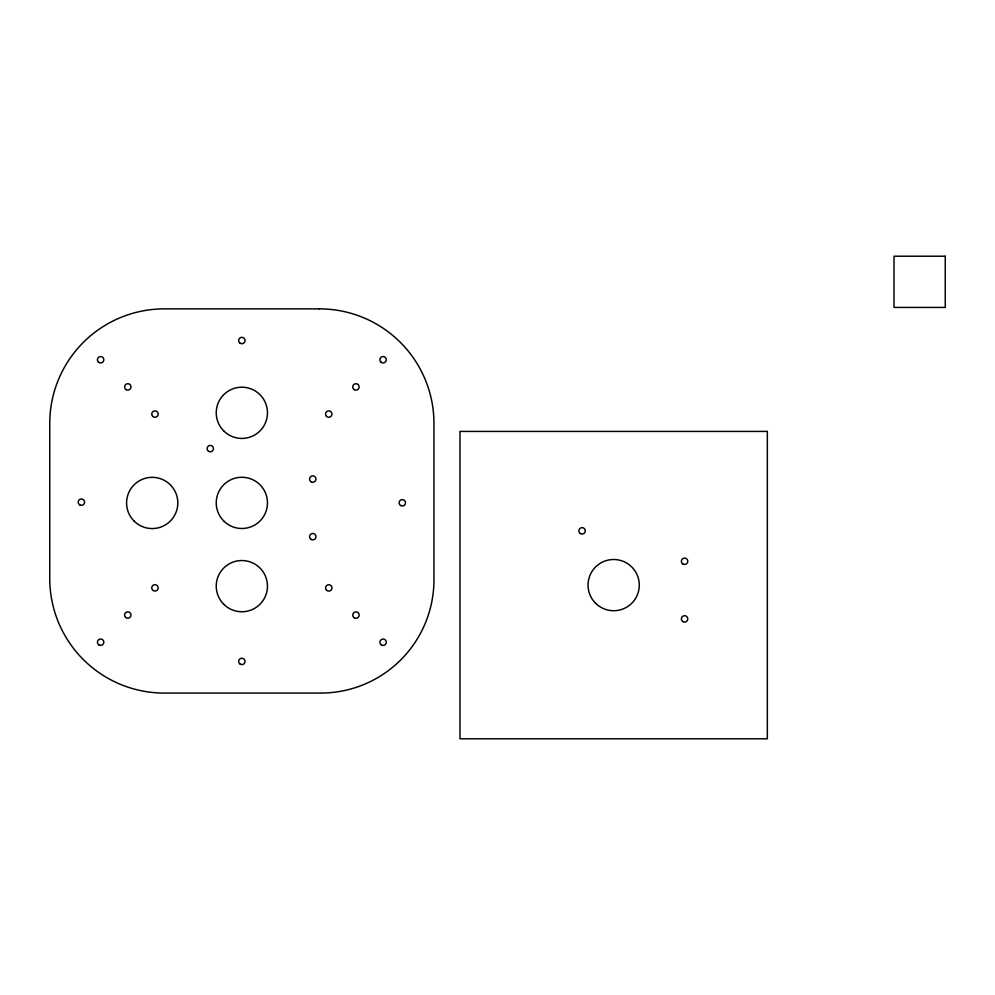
<?xml version="1.0" encoding="UTF-8"?>
<svg xmlns="http://www.w3.org/2000/svg" width="995" height="995" viewBox="0 0 995 995"><rect width="100%" height="100%" fill="white"/><g stroke="black" fill="none" stroke-linecap="round" stroke-linejoin="round"><path stroke-width="1.49" d="M945.25 256.212L894.02 256.212L894.02 307.43L945.25 307.43L945.25 256.212M319.407 308.873L164.299 308.873A114.549 114.549 0 0 0 49.75 423.422L49.75 578.53A114.549 114.549 0 0 0 164.299 693.08L320.651 693.08A113.318 113.318 0 0 0 433.957 579.762L433.957 423.422A114.549 114.549 0 0 0 319.407 308.873M767.344 431.42L459.976 431.42L459.976 738.787L767.344 738.787L767.344 431.42M326.522 590.172A3.196 3.196 0 0 0 331.882 588.729A3.196 3.196 0 0 0 327.952 584.811A3.196 3.196 0 0 0 326.522 590.172M381.52 645.009A3.196 3.196 0 0 0 386.321 642.235A3.196 3.196 0 0 0 381.52 639.462A3.196 3.196 0 0 0 381.52 645.009M223.751 521.007A25.609 25.609 0 0 0 266.598 509.502A25.609 25.609 0 0 0 235.206 478.147A25.609 25.609 0 0 0 223.751 521.007M223.751 430.935A25.609 25.609 0 0 0 266.598 419.43A25.609 25.609 0 0 0 235.206 388.075A25.609 25.609 0 0 0 223.751 430.935M354.319 389.679A3.196 3.196 0 0 0 359.12 386.906A3.196 3.196 0 0 0 354.319 384.132A3.196 3.196 0 0 0 354.319 389.679M126.191 389.679A3.196 3.196 0 0 0 130.992 386.906A3.196 3.196 0 0 0 126.191 384.132A3.196 3.196 0 0 0 126.191 389.679M152.695 416.345A3.196 3.196 0 0 0 158.056 414.903A3.196 3.196 0 0 0 154.125 410.985A3.196 3.196 0 0 0 152.695 416.345M311.174 539.452A3.196 3.196 0 0 0 315.975 536.678A3.196 3.196 0 0 0 311.174 533.905A3.196 3.196 0 0 0 311.174 539.452M326.484 416.345A3.196 3.196 0 0 0 331.845 414.903A3.196 3.196 0 0 0 327.927 410.985A3.196 3.196 0 0 0 326.484 416.345M98.356 362.006A3.196 3.196 0 0 0 103.716 360.576A3.196 3.196 0 0 0 99.798 356.645A3.196 3.196 0 0 0 98.356 362.006M240.255 343.3A3.196 3.196 0 0 0 245.056 340.526A3.196 3.196 0 0 0 240.255 337.753A3.196 3.196 0 0 0 240.255 343.3M354.357 617.845A3.196 3.196 0 0 0 359.158 615.072A3.196 3.196 0 0 0 354.357 612.298A3.196 3.196 0 0 0 354.357 617.845M152.695 590.135A3.196 3.196 0 0 0 158.056 588.704A3.196 3.196 0 0 0 154.125 584.774A3.196 3.196 0 0 0 152.695 590.135M125.532 617.298A3.196 3.196 0 0 0 130.88 615.868A3.196 3.196 0 0 0 126.962 611.95A3.196 3.196 0 0 0 125.532 617.298M240.255 664.2A3.196 3.196 0 0 0 245.056 661.426A3.196 3.196 0 0 0 240.255 658.665A3.196 3.196 0 0 0 240.255 664.2M311.174 481.816A3.196 3.196 0 0 0 315.975 479.043A3.196 3.196 0 0 0 311.174 476.269A3.196 3.196 0 0 0 311.174 481.816M99.027 644.984A3.196 3.196 0 0 0 103.828 642.21A3.196 3.196 0 0 0 99.027 639.437A3.196 3.196 0 0 0 99.027 644.984M380.824 362.006A3.196 3.196 0 0 0 386.184 360.576A3.196 3.196 0 0 0 382.254 356.645A3.196 3.196 0 0 0 380.824 362.006M79.811 504.925A3.196 3.196 0 0 0 84.612 502.152A3.196 3.196 0 0 0 79.811 499.378A3.196 3.196 0 0 0 79.811 504.925M134.101 521.069A25.609 25.609 0 0 0 176.948 509.552A25.609 25.609 0 0 0 145.556 478.209A25.609 25.609 0 0 0 134.101 521.069M208.664 451.394A3.196 3.196 0 0 0 213.465 448.621A3.196 3.196 0 0 0 208.664 445.847A3.196 3.196 0 0 0 208.664 451.394M400.711 505.572A3.196 3.196 0 0 0 405.512 502.798A3.196 3.196 0 0 0 400.711 500.025A3.196 3.196 0 0 0 400.711 505.572M223.751 604.263A25.609 25.609 0 0 0 266.598 592.746A25.609 25.609 0 0 0 235.206 561.404A25.609 25.609 0 0 0 223.751 604.263M682.98 564.041A3.196 3.196 0 0 0 687.781 561.267A3.196 3.196 0 0 0 682.98 558.494A3.196 3.196 0 0 0 682.98 564.041M682.98 621.664A3.196 3.196 0 0 0 687.781 618.89A3.196 3.196 0 0 0 682.98 616.116A3.196 3.196 0 0 0 682.98 621.664M595.557 603.231A25.609 25.609 0 0 0 638.404 591.726A25.609 25.609 0 0 0 607.012 560.372A25.609 25.609 0 0 0 595.557 603.231M580.471 533.606A3.196 3.196 0 0 0 585.271 530.832A3.196 3.196 0 0 0 580.471 528.059A3.196 3.196 0 0 0 580.471 533.606"/></g></svg>
